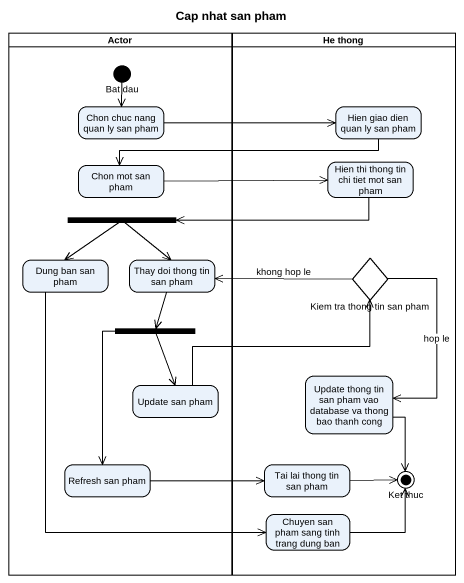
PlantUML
@startuml
title Cap nhat san pham
hide empty description
state "Actor" as Actor_ <<partition>> {
  state "Bat dau" as Bat_dau <<start>>
  state "Chon chuc nang quan ly san pham" as Chon_chuc_nang_quan_ly_san
  state "Chon mot san pham" as Chon_mot_san_pham
  state fork1 <<fork>>
  state "Dung ban san pham" as Dung_ban_san_pham
  state "Thay doi thong tin san pham" as Thay_doi_thong_tin_san_pham
  state fork2 <<fork>>
  state "Update san pham" as Update_san_pham
  state "Refresh san pham" as Refresh_san_pham
}
state "He thong" as He_thong <<partition>> {
  state "Hien giao dien quan ly san pham" as Hien_giao_dien_quan_ly_san
  state "Hien thi thong tin chi tiet mot san pham" as Hien_thi_thong_tin_chi_tiet
  state "Kiem tra thong tin san pham" as Kiem_tra_thong_tin_san_pham <<choice>>
  state "Update thong tin san pham vao database va thong bao thanh cong" as Update_thong_tin_san_pham
  state "Tai lai thong tin san pham" as Tai_lai_thong_tin_san_pham
  state "Ket thuc" as Ket_thuc <<end>>
  state "Chuyen san pham sang tinh trang dung ban" as Chuyen_san_pham_sang_tinh
}
Bat_dau --> Chon_chuc_nang_quan_ly_san
Chon_chuc_nang_quan_ly_san -right-> Hien_giao_dien_quan_ly_san
Hien_giao_dien_quan_ly_san -left-> Chon_mot_san_pham
Chon_mot_san_pham -right-> Hien_thi_thong_tin_chi_tiet
Hien_thi_thong_tin_chi_tiet -left-> fork1
fork1 --> Dung_ban_san_pham
fork1 --> Thay_doi_thong_tin_san_pham
Dung_ban_san_pham --> Chuyen_san_pham_sang_tinh
Thay_doi_thong_tin_san_pham --> fork2
Kiem_tra_thong_tin_san_pham -left-> Thay_doi_thong_tin_san_pham : khong hop le
Kiem_tra_thong_tin_san_pham --> Update_thong_tin_san_pham : hop le
fork2 --> Update_san_pham
fork2 --> Refresh_san_pham
Update_san_pham -up-> Kiem_tra_thong_tin_san_pham
Update_thong_tin_san_pham --> Ket_thuc
Refresh_san_pham -right-> Tai_lai_thong_tin_san_pham
Tai_lai_thong_tin_san_pham -right-> Ket_thuc
Chuyen_san_pham_sang_tinh -right-> Ket_thuc
@enduml
